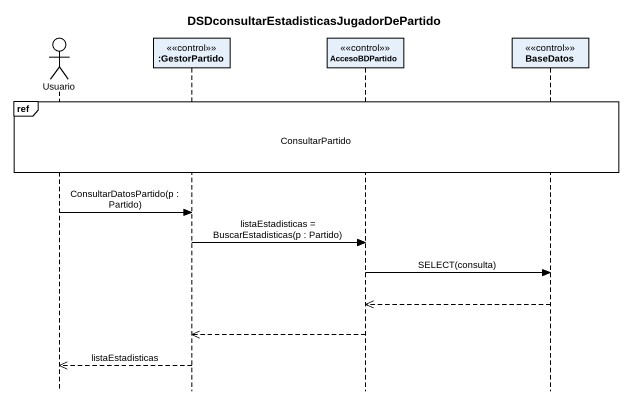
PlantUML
@startuml
title DSDconsultarEstadisticasJugadorDePartido
hide footbox
actor Usuario
participant ":GestorPartido" as GestorPartido <<control>>
participant AccesoBDPartido <<control>>
participant BaseDatos <<control>>

ref over Usuario, GestorPartido, AccesoBDPartido, BaseDatos : ConsultarPartido
Usuario -> GestorPartido : ConsultarDatosPartido(p : Partido)
GestorPartido -> AccesoBDPartido : listaEstadisticas = BuscarEstadisticas(p : Partido)
AccesoBDPartido -> BaseDatos : SELECT(consulta)
BaseDatos -->> AccesoBDPartido
AccesoBDPartido -->> GestorPartido
GestorPartido -->> Usuario : listaEstadisticas
@enduml
